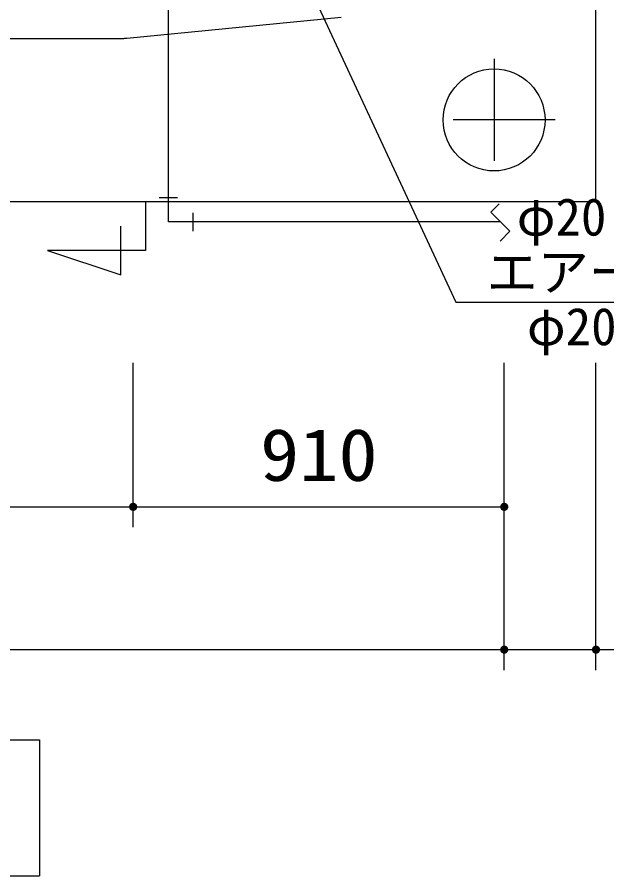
# Model space of a CAD drawing. Units: millimetres, scale not verified. Extents: x -14850 to 14850, y -10500 to 10500.
# Drawn here: x -6793 to -5347, y -2836 to -731 of the extents above; entities that cross this region are included whole.
import ezdxf
from ezdxf.enums import TextEntityAlignment as Align

# ---------------------------------------------------------------- set-up
doc = ezdxf.new("R2010")
doc.units = ezdxf.units.MM
doc.header["$LTSCALE"] = 50
doc.linetypes.add('CHAIN1', pattern=[8, 5, -1, 1, -1])
doc.layers.add('0-0_躯体', color=3, linetype='Continuous', lineweight=25)
doc.layers.add('0-2_製作', color=5, linetype='Continuous', lineweight=25)
doc.styles.add('ＭＳ ゴシック', font='')
doc.styles.get('ＭＳ ゴシック').set_extended_font_data('MS Gothic')

msp = doc.modelspace()

# ---------------------------------------------------------------- linework, layer by layer
at = {"layer": '0-0_躯体', "color": 2}
for p, q in [((-5373.98, -1183), (-5373.98, 2017)), ((-10573.98, -1183), (-5373.98, -1183))]:
    msp.add_line(p, q, dxfattribs=at)
at = {"layer": '0-0_躯体'}
for p, q in [((-6397.99, 34.51), (-5718.11, -1429.73)), ((-6524.25, -782.53), (-5998.54, -731.1)), ((-9890.63, -783), (-6533.98, -783)), ((-6478.98, -1183), (-6478.98, -1303)), ((-5718.11, -1429.73), (-5050.98, -1429.73)), ((-9405.52, -2502.34), (-6738.85, -2502.34)), ((-6738.85, -2502.34), (-6738.85, -2835.67)), ((-9405.52, -2835.67), (-6738.85, -2835.67))]:
    msp.add_line(p, q, dxfattribs=at)
at = {"layer": '0-0_躯体', "color": 2, "linetype": 'CHAIN1'}
for p, q in [((-5623.98, -833), (-5623.98, -1133)), ((-5473.98, -983), (-5773.98, -983))]:
    msp.add_line(p, q, dxfattribs=at)
at = {"layer": '0-0_躯体', "color": 6}
for p, q in [((-6444.98, -1173), (-6399.98, -1173)), ((-6362.48, -1210.5), (-6362.48, -1255.5))]:
    msp.add_line(p, q, dxfattribs=at)
at = {"layer": '0-0_躯体', "color": 7}
for p, q in [((-5632.1, -1209.01), (-5611.59, -1188.5)), ((-5585.3, -1255.81), (-5632.1, -1209.01)), ((-5609.38, -1279.88), (-5585.3, -1255.81))]:
    msp.add_line(p, q, dxfattribs=at)
at = {"layer": '0-0_躯体', "color": 6}
msp.add_lwpolyline([(-5608.1, -1233), (-6422.48, -1233), (-6422.48, -92)], dxfattribs=at)
at = {"layer": '0-0_躯体'}
msp.add_lwpolyline([(-6478.98, -1303), (-6718.98, -1303), (-6538.98, -1363), (-6538.98, -1243)], dxfattribs=at)
at = {"layer": '0-0_躯体', "color": 2}
msp.add_circle((-5623.98, -983), 125, dxfattribs=at)
at = {"layer": '0-0_躯体'}
msp.add_arc((-6533.98, -683), 100, 270, 275.5869, dxfattribs=at)
at = {"layer": '0-2_製作', "color": 2}
for p, q in [((-6508.98, -1981.28), (-6508.98, -1578.32)), ((-5598.98, -2331.28), (-5598.98, -1578.32)), ((-5373.98, -2331.28), (-5373.98, -1578.32)), ((-7358.98, -1931.28), (-6508.98, -1931.28)), ((-6508.98, -1931.28), (-5598.98, -1931.28)), ((-10348.98, -2281.28), (-5598.98, -2281.28)), ((-5598.98, -2281.28), (-5373.98, -2281.28)), ((-5373.98, -2281.28), (-5032.97, -2281.28))]:
    msp.add_line(p, q, dxfattribs=at)
at = {"layer": '0-2_製作'}
for points in [[(-6518.96, -1930.65), (-6508.98, -1931.28), (-6518.98, -1931.28)], [(-6518.98, -1931.28), (-6517.75, -1936.1), (-6518.9, -1932.53)], [(-6518.98, -1931.28), (-6517.07, -1937.16), (-6517.75, -1936.1)], [(-6508.98, -1931.28), (-6517.07, -1937.16), (-6518.98, -1931.28)], [(-6518.81, -1929.41), (-6508.98, -1931.28), (-6518.96, -1930.65)], [(-6518.9, -1932.53), (-6518.28, -1934.96), (-6518.67, -1933.77)], [(-6518.9, -1932.53), (-6517.75, -1936.1), (-6518.28, -1934.96)], [(-6518.49, -1928.19), (-6508.98, -1931.28), (-6518.81, -1929.41)], [(-6518.03, -1927.02), (-6508.98, -1931.28), (-6518.49, -1928.19)], [(-6517.43, -1925.92), (-6508.98, -1931.28), (-6518.03, -1927.02)], [(-6516.69, -1924.9), (-6508.98, -1931.28), (-6517.43, -1925.92)], [(-6508.98, -1931.28), (-6516.27, -1938.12), (-6517.07, -1937.16)], [(-6515.83, -1923.99), (-6508.98, -1931.28), (-6516.69, -1924.9)], [(-6508.98, -1931.28), (-6515.36, -1938.98), (-6516.27, -1938.12)], [(-6514.86, -1923.19), (-6508.98, -1931.28), (-6515.83, -1923.99)], [(-6508.98, -1931.28), (-6514.34, -1939.72), (-6515.36, -1938.98)], [(-6513.8, -1922.52), (-6508.98, -1931.28), (-6514.86, -1923.19)], [(-6508.98, -1931.28), (-6513.24, -1940.33), (-6514.34, -1939.72)], [(-6512.66, -1921.98), (-6508.98, -1931.28), (-6513.8, -1922.52)], [(-6508.98, -1931.28), (-6512.07, -1940.79), (-6513.24, -1940.33)], [(-6511.47, -1921.59), (-6508.98, -1931.28), (-6512.66, -1921.98)], [(-6508.98, -1931.28), (-6510.86, -1941.1), (-6512.07, -1940.79)], [(-6511.47, -1921.59), (-6508.98, -1921.28), (-6508.98, -1931.28)], [(-6510.24, -1921.36), (-6508.98, -1921.28), (-6511.47, -1921.59)], [(-6508.98, -1931.28), (-6509.61, -1941.26), (-6510.86, -1941.1)], [(-6508.98, -1931.28), (-6508.98, -1941.28), (-6509.61, -1941.26)], [(-6508.98, -1921.28), (-6498.98, -1931.28), (-6508.98, -1931.28)], [(-6508.35, -1921.3), (-6498.98, -1931.28), (-6508.98, -1921.28)], [(-6508.98, -1931.28), (-6507.73, -1941.2), (-6508.98, -1941.28)], [(-6508.98, -1931.28), (-6506.5, -1940.96), (-6507.73, -1941.2)], [(-6508.98, -1931.28), (-6505.3, -1940.58), (-6506.5, -1940.96)], [(-6498.98, -1931.28), (-6505.3, -1940.58), (-6508.98, -1931.28)], [(-6507.11, -1921.46), (-6498.98, -1931.28), (-6508.35, -1921.3)], [(-6505.89, -1921.77), (-6498.98, -1931.28), (-6507.11, -1921.46)], [(-6504.72, -1922.23), (-6498.98, -1931.28), (-6505.89, -1921.77)], [(-6498.98, -1931.28), (-6504.17, -1940.04), (-6505.3, -1940.58)], [(-6503.62, -1922.84), (-6498.98, -1931.28), (-6504.72, -1922.23)], [(-6498.98, -1931.28), (-6503.1, -1939.37), (-6504.17, -1940.04)], [(-6502.61, -1923.57), (-6498.98, -1931.28), (-6503.62, -1922.84)], [(-6498.98, -1931.28), (-6502.14, -1938.57), (-6503.1, -1939.37)], [(-6501.69, -1924.43), (-6498.98, -1931.28), (-6502.61, -1923.57)], [(-6498.98, -1931.28), (-6501.28, -1937.65), (-6502.14, -1938.57)], [(-6500.89, -1925.4), (-6498.98, -1931.28), (-6501.69, -1924.43)], [(-6498.98, -1931.28), (-6500.54, -1936.64), (-6501.28, -1937.65)], [(-6500.22, -1926.46), (-6498.98, -1931.28), (-6500.89, -1925.4)], [(-6498.98, -1931.28), (-6499.93, -1935.54), (-6500.54, -1936.64)], [(-6500.22, -1926.46), (-6499.06, -1930.03), (-6498.98, -1931.28)], [(-6499.68, -1927.6), (-6499.06, -1930.03), (-6500.22, -1926.46)], [(-6498.98, -1931.28), (-6499.47, -1934.37), (-6499.93, -1935.54)], [(-6499.68, -1927.6), (-6499.3, -1928.79), (-6499.06, -1930.03)], [(-6498.98, -1931.28), (-6499.16, -1933.15), (-6499.47, -1934.37)], [(-6498.98, -1931.28), (-6499, -1931.91), (-6499.16, -1933.15)], [(-5608.96, -1930.65), (-5598.98, -1931.28), (-5608.98, -1931.28)], [(-5608.98, -1931.28), (-5607.07, -1937.16), (-5608.9, -1932.53)], [(-5608.98, -1931.28), (-5606.27, -1938.12), (-5607.07, -1937.16)], [(-5598.98, -1931.28), (-5606.27, -1938.12), (-5608.98, -1931.28)], [(-5608.81, -1929.41), (-5598.98, -1931.28), (-5608.96, -1930.65)], [(-5608.9, -1932.53), (-5607.75, -1936.1), (-5608.67, -1933.77)], [(-5608.9, -1932.53), (-5607.07, -1937.16), (-5607.75, -1936.1)], [(-5608.49, -1928.19), (-5598.98, -1931.28), (-5608.81, -1929.41)], [(-5608.67, -1933.77), (-5607.75, -1936.1), (-5608.28, -1934.96)], [(-5608.03, -1927.02), (-5598.98, -1931.28), (-5608.49, -1928.19)], [(-5607.43, -1925.92), (-5598.98, -1931.28), (-5608.03, -1927.02)], [(-5606.69, -1924.9), (-5598.98, -1931.28), (-5607.43, -1925.92)], [(-5605.83, -1923.99), (-5598.98, -1931.28), (-5606.69, -1924.9)], [(-5598.98, -1931.28), (-5605.36, -1938.98), (-5606.27, -1938.12)], [(-5604.86, -1923.19), (-5598.98, -1931.28), (-5605.83, -1923.99)], [(-5598.98, -1931.28), (-5604.34, -1939.72), (-5605.36, -1938.98)], [(-5603.8, -1922.52), (-5598.98, -1931.28), (-5604.86, -1923.19)], [(-5598.98, -1931.28), (-5603.24, -1940.33), (-5604.34, -1939.72)], [(-5602.66, -1921.98), (-5598.98, -1931.28), (-5603.8, -1922.52)], [(-5598.98, -1931.28), (-5602.07, -1940.79), (-5603.24, -1940.33)], [(-5601.47, -1921.59), (-5598.98, -1931.28), (-5602.66, -1921.98)], [(-5598.98, -1931.28), (-5600.86, -1941.1), (-5602.07, -1940.79)], [(-5601.47, -1921.59), (-5598.98, -1921.28), (-5598.98, -1931.28)], [(-5600.24, -1921.36), (-5598.98, -1921.28), (-5601.47, -1921.59)], [(-5598.98, -1931.28), (-5599.61, -1941.26), (-5600.86, -1941.1)], [(-5598.98, -1931.28), (-5598.98, -1941.28), (-5599.61, -1941.26)], [(-5598.98, -1921.28), (-5588.98, -1931.28), (-5598.98, -1931.28)], [(-5598.35, -1921.3), (-5588.98, -1931.28), (-5598.98, -1921.28)], [(-5598.98, -1931.28), (-5597.73, -1941.2), (-5598.98, -1941.28)], [(-5598.98, -1931.28), (-5596.5, -1940.96), (-5597.73, -1941.2)], [(-5598.98, -1931.28), (-5595.3, -1940.58), (-5596.5, -1940.96)], [(-5588.98, -1931.28), (-5595.3, -1940.58), (-5598.98, -1931.28)], [(-5597.11, -1921.46), (-5588.98, -1931.28), (-5598.35, -1921.3)], [(-5595.89, -1921.77), (-5588.98, -1931.28), (-5597.11, -1921.46)], [(-5594.72, -1922.23), (-5588.98, -1931.28), (-5595.89, -1921.77)], [(-5588.98, -1931.28), (-5594.16, -1940.04), (-5595.3, -1940.58)], [(-5593.62, -1922.84), (-5588.98, -1931.28), (-5594.72, -1922.23)], [(-5588.98, -1931.28), (-5593.1, -1939.37), (-5594.16, -1940.04)], [(-5592.61, -1923.57), (-5588.98, -1931.28), (-5593.62, -1922.84)], [(-5588.98, -1931.28), (-5592.14, -1938.57), (-5593.1, -1939.37)], [(-5591.69, -1924.43), (-5588.98, -1931.28), (-5592.61, -1923.57)], [(-5588.98, -1931.28), (-5591.28, -1937.65), (-5592.14, -1938.57)], [(-5590.89, -1925.4), (-5588.98, -1931.28), (-5591.69, -1924.43)], [(-5588.98, -1931.28), (-5590.54, -1936.64), (-5591.28, -1937.65)], [(-5590.89, -1925.4), (-5589.06, -1930.03), (-5588.98, -1931.28)], [(-5590.22, -1926.46), (-5589.06, -1930.03), (-5590.89, -1925.4)], [(-5588.98, -1931.28), (-5589.93, -1935.54), (-5590.54, -1936.64)], [(-5590.22, -1926.46), (-5589.3, -1928.79), (-5589.06, -1930.03)], [(-5589.68, -1927.6), (-5589.3, -1928.79), (-5590.22, -1926.46)], [(-5588.98, -1931.28), (-5589.47, -1934.37), (-5589.93, -1935.54)], [(-5588.98, -1931.28), (-5589.16, -1933.15), (-5589.47, -1934.37)], [(-5588.98, -1931.28), (-5589, -1931.91), (-5589.16, -1933.15)], [(-5603.8, -2272.52), (-5598.98, -2281.28), (-5604.86, -2273.19)], [(-5602.66, -2271.98), (-5598.98, -2281.28), (-5603.8, -2272.52)], [(-5602.66, -2271.98), (-5598.98, -2271.28), (-5598.98, -2281.28)], [(-5601.47, -2271.59), (-5598.98, -2271.28), (-5602.66, -2271.98)], [(-5600.24, -2271.36), (-5598.98, -2271.28), (-5601.47, -2271.59)], [(-5598.98, -2271.28), (-5588.98, -2281.28), (-5598.98, -2281.28)], [(-5598.35, -2271.3), (-5588.98, -2281.28), (-5598.98, -2271.28)], [(-5597.11, -2271.46), (-5588.98, -2281.28), (-5598.35, -2271.3)], [(-5595.89, -2271.77), (-5588.98, -2281.28), (-5597.11, -2271.46)], [(-5594.72, -2272.23), (-5588.98, -2281.28), (-5595.89, -2271.77)], [(-5593.62, -2272.84), (-5588.98, -2281.28), (-5594.72, -2272.23)], [(-5592.61, -2273.57), (-5588.98, -2281.28), (-5593.62, -2272.84)], [(-5378.8, -2272.52), (-5373.98, -2281.28), (-5379.86, -2273.19)], [(-5377.66, -2271.98), (-5373.98, -2281.28), (-5378.8, -2272.52)], [(-5377.66, -2271.98), (-5373.98, -2271.28), (-5373.98, -2281.28)], [(-5376.47, -2271.59), (-5373.98, -2271.28), (-5377.66, -2271.98)], [(-5375.24, -2271.36), (-5373.98, -2271.28), (-5376.47, -2271.59)], [(-5373.98, -2271.28), (-5363.98, -2281.28), (-5373.98, -2281.28)], [(-5373.35, -2271.3), (-5363.98, -2281.28), (-5373.98, -2271.28)], [(-5372.11, -2271.46), (-5363.98, -2281.28), (-5373.35, -2271.3)], [(-5370.89, -2271.77), (-5363.98, -2281.28), (-5372.11, -2271.46)], [(-5369.72, -2272.23), (-5363.98, -2281.28), (-5370.89, -2271.77)], [(-5368.62, -2272.84), (-5363.98, -2281.28), (-5369.72, -2272.23)], [(-5367.61, -2273.57), (-5363.98, -2281.28), (-5368.62, -2272.84)], [(-5608.96, -2280.65), (-5598.98, -2281.28), (-5608.98, -2281.28)], [(-5608.98, -2281.28), (-5606.27, -2288.12), (-5608.9, -2282.53)], [(-5608.98, -2281.28), (-5605.36, -2288.98), (-5606.27, -2288.12)], [(-5598.98, -2281.28), (-5605.36, -2288.98), (-5608.98, -2281.28)], [(-5608.81, -2279.41), (-5598.98, -2281.28), (-5608.96, -2280.65)], [(-5608.9, -2282.53), (-5607.07, -2287.16), (-5608.67, -2283.77)], [(-5608.9, -2282.53), (-5606.27, -2288.12), (-5607.07, -2287.16)], [(-5608.49, -2278.19), (-5598.98, -2281.28), (-5608.81, -2279.41)], [(-5608.67, -2283.77), (-5607.75, -2286.1), (-5608.28, -2284.96)], [(-5608.67, -2283.77), (-5607.07, -2287.16), (-5607.75, -2286.1)], [(-5608.03, -2277.02), (-5598.98, -2281.28), (-5608.49, -2278.19)], [(-5607.43, -2275.92), (-5598.98, -2281.28), (-5608.03, -2277.02)], [(-5606.69, -2274.9), (-5598.98, -2281.28), (-5607.43, -2275.92)], [(-5605.83, -2273.99), (-5598.98, -2281.28), (-5606.69, -2274.9)], [(-5604.86, -2273.19), (-5598.98, -2281.28), (-5605.83, -2273.99)], [(-5598.98, -2281.28), (-5604.34, -2289.72), (-5605.36, -2288.98)], [(-5598.98, -2281.28), (-5603.24, -2290.33), (-5604.34, -2289.72)], [(-5598.98, -2281.28), (-5602.07, -2290.79), (-5603.24, -2290.33)], [(-5598.98, -2281.28), (-5600.86, -2291.1), (-5602.07, -2290.79)], [(-5598.98, -2281.28), (-5599.61, -2291.26), (-5600.86, -2291.1)], [(-5598.98, -2281.28), (-5598.98, -2291.28), (-5599.61, -2291.26)], [(-5598.98, -2281.28), (-5597.73, -2291.2), (-5598.98, -2291.28)], [(-5598.98, -2281.28), (-5596.5, -2290.96), (-5597.73, -2291.2)], [(-5598.98, -2281.28), (-5595.3, -2290.58), (-5596.5, -2290.96)], [(-5598.98, -2281.28), (-5594.16, -2290.04), (-5595.3, -2290.58)], [(-5588.98, -2281.28), (-5594.16, -2290.04), (-5598.98, -2281.28)], [(-5588.98, -2281.28), (-5593.1, -2289.37), (-5594.16, -2290.04)], [(-5588.98, -2281.28), (-5592.14, -2288.57), (-5593.1, -2289.37)], [(-5591.69, -2274.43), (-5588.98, -2281.28), (-5592.61, -2273.57)], [(-5588.98, -2281.28), (-5591.28, -2287.65), (-5592.14, -2288.57)], [(-5591.69, -2274.43), (-5589.06, -2280.03), (-5588.98, -2281.28)], [(-5590.89, -2275.4), (-5589.06, -2280.03), (-5591.69, -2274.43)], [(-5588.98, -2281.28), (-5590.54, -2286.64), (-5591.28, -2287.65)], [(-5590.89, -2275.4), (-5589.3, -2278.79), (-5589.06, -2280.03)], [(-5590.22, -2276.46), (-5589.3, -2278.79), (-5590.89, -2275.4)], [(-5588.98, -2281.28), (-5589.93, -2285.54), (-5590.54, -2286.64)], [(-5590.22, -2276.46), (-5589.68, -2277.6), (-5589.3, -2278.79)], [(-5588.98, -2281.28), (-5589.47, -2284.37), (-5589.93, -2285.54)], [(-5588.98, -2281.28), (-5589.16, -2283.15), (-5589.47, -2284.37)], [(-5588.98, -2281.28), (-5589, -2281.91), (-5589.16, -2283.15)], [(-5383.96, -2280.65), (-5373.98, -2281.28), (-5383.98, -2281.28)], [(-5383.98, -2281.28), (-5381.27, -2288.12), (-5383.9, -2282.53)], [(-5383.98, -2281.28), (-5380.36, -2288.98), (-5381.27, -2288.12)], [(-5373.98, -2281.28), (-5380.36, -2288.98), (-5383.98, -2281.28)], [(-5383.81, -2279.41), (-5373.98, -2281.28), (-5383.96, -2280.65)], [(-5383.9, -2282.53), (-5382.07, -2287.16), (-5383.67, -2283.77)], [(-5383.9, -2282.53), (-5381.27, -2288.12), (-5382.07, -2287.16)], [(-5383.49, -2278.19), (-5373.98, -2281.28), (-5383.81, -2279.41)], [(-5383.67, -2283.77), (-5382.75, -2286.1), (-5383.28, -2284.96)], [(-5383.67, -2283.77), (-5382.07, -2287.16), (-5382.75, -2286.1)], [(-5383.03, -2277.02), (-5373.98, -2281.28), (-5383.49, -2278.19)], [(-5382.43, -2275.92), (-5373.98, -2281.28), (-5383.03, -2277.02)], [(-5381.69, -2274.9), (-5373.98, -2281.28), (-5382.43, -2275.92)], [(-5380.83, -2273.99), (-5373.98, -2281.28), (-5381.69, -2274.9)], [(-5379.86, -2273.19), (-5373.98, -2281.28), (-5380.83, -2273.99)], [(-5373.98, -2281.28), (-5379.34, -2289.72), (-5380.36, -2288.98)], [(-5373.98, -2281.28), (-5378.24, -2290.33), (-5379.34, -2289.72)], [(-5373.98, -2281.28), (-5377.07, -2290.79), (-5378.24, -2290.33)], [(-5373.98, -2281.28), (-5375.86, -2291.1), (-5377.07, -2290.79)], [(-5373.98, -2281.28), (-5374.61, -2291.26), (-5375.86, -2291.1)], [(-5373.98, -2281.28), (-5373.98, -2291.28), (-5374.61, -2291.26)], [(-5373.98, -2281.28), (-5372.73, -2291.2), (-5373.98, -2291.28)], [(-5373.98, -2281.28), (-5371.5, -2290.96), (-5372.73, -2291.2)], [(-5373.98, -2281.28), (-5370.3, -2290.58), (-5371.5, -2290.96)], [(-5373.98, -2281.28), (-5369.16, -2290.04), (-5370.3, -2290.58)], [(-5363.98, -2281.28), (-5369.16, -2290.04), (-5373.98, -2281.28)], [(-5363.98, -2281.28), (-5368.1, -2289.37), (-5369.16, -2290.04)], [(-5363.98, -2281.28), (-5367.14, -2288.57), (-5368.1, -2289.37)], [(-5366.69, -2274.43), (-5363.98, -2281.28), (-5367.61, -2273.57)], [(-5363.98, -2281.28), (-5366.28, -2287.65), (-5367.14, -2288.57)], [(-5366.69, -2274.43), (-5364.06, -2280.03), (-5363.98, -2281.28)], [(-5365.89, -2275.4), (-5364.06, -2280.03), (-5366.69, -2274.43)], [(-5363.98, -2281.28), (-5365.54, -2286.64), (-5366.28, -2287.65)], [(-5365.89, -2275.4), (-5364.3, -2278.79), (-5364.06, -2280.03)], [(-5365.22, -2276.46), (-5364.3, -2278.79), (-5365.89, -2275.4)], [(-5363.98, -2281.28), (-5364.93, -2285.54), (-5365.54, -2286.64)], [(-5365.22, -2276.46), (-5364.68, -2277.6), (-5364.3, -2278.79)], [(-5363.98, -2281.28), (-5364.47, -2284.37), (-5364.93, -2285.54)], [(-5363.98, -2281.28), (-5364.16, -2283.15), (-5364.47, -2284.37)], [(-5363.98, -2281.28), (-5364, -2281.91), (-5364.16, -2283.15)]]:
    msp.add_solid(points, dxfattribs=at)

# ---------------------------------------------------------------- texts
at = {"layer": '0-0_躯体', "color": 4, "style": 'ＭＳ ゴシック'}
for s, p in [('φ20', (-5568.33, -1294.04)), ('\u3000エアー口\u3000', (-5767.32, -1429.16)), ('\u3000φ20', (-5668.52, -1562.66))]:
    msp.add_text(s, height=91.79, dxfattribs=at).set_placement(p, align=Align.BOTTOM_LEFT)
at = {"layer": '0-2_製作', "color": 4, "style": 'ＭＳ ゴシック', "width": 1.1}
msp.add_text('910', height=128.4, dxfattribs=at).set_placement((-6197.73, -1906.28), align=Align.BOTTOM_LEFT)

doc.saveas('drawing.dxf')
